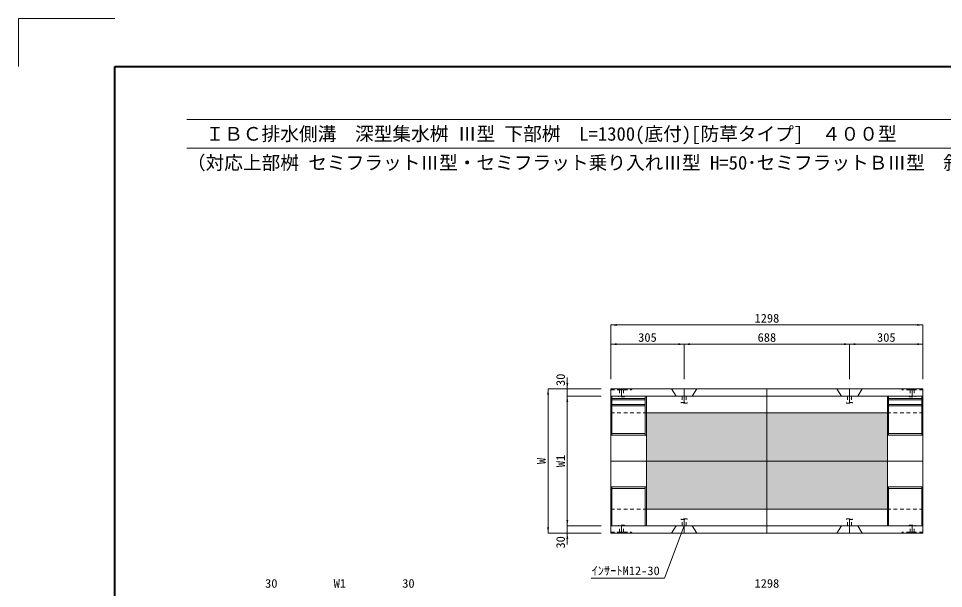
# Model space of a CAD drawing. Units: millimetres at full size, sheet at 1:20. Extents: x 64173 to 81200, y -133840 to -120349.
# Drawn here: x 72800 to 76647, y -123289 to -120917 of the extents above; entities that cross this region are included whole.
import ezdxf
from ezdxf.enums import TextEntityAlignment as Align

# ---------------------------------------------------------------- set-up
doc = ezdxf.new("R2010")
doc.units = ezdxf.units.MM
doc.header["$LTSCALE"] = 20
doc.linetypes.add('USER3', pattern=[1.35, 0.75, -0.6])
for name, color, linetype, lineweight in [('Defpoints_2', 8, 'Continuous', 0), ('インサート', 3, 'USER3', 9), ('図枠', 7, 'Continuous', 5), ('寸法線', 7, 'Continuous', 13), ('引出線', 4, 'Continuous', 13), ('補助線', 8, 'Continuous', 13), ('集水桝', 2, 'Continuous', 13)]:
    doc.layers.add(name, color=color, linetype=linetype, lineweight=lineweight)
doc.layers.add('ハッチング', color=8, linetype='Continuous')
doc.styles.add('ＭＳ ゴシック', font='')
doc.styles.add('ＭＳ 明朝', font='')
doc.styles.get('ＭＳ ゴシック').set_extended_font_data('MS Gothic')
doc.styles.get('ＭＳ 明朝').set_extended_font_data('MS Mincho')

# ---------------------------------------------------------------- blocks, each defined once
blk = doc.blocks.new('filled_arrow')
at = {"color": 0, "linetype": 'Continuous', "lineweight": -2}
blk.add_solid([(7.5, 1.25), (0, 0), (7.5, -1.25)], dxfattribs=at)

msp = doc.modelspace()

# ---------------------------------------------------------------- hatches: boundary and pattern name
at = {"layer": 'ハッチング'}
msp.add_hatch(color=256, dxfattribs=at).paths.add_polyline_path([(76412.21, -122958.18), (76413.21, -122558.18), (75411.21, -122558.18), (75412.21, -122958.18)])

# ---------------------------------------------------------------- linework, layer by layer
at = {"layer": 'Defpoints_2', "color": 7, "lineweight": 13}
for p, q in [((72800.5, -120916.92), (73200.5, -120916.92)), ((72800.5, -121116.92), (72800.5, -120916.92))]:
    msp.add_line(p, q, dxfattribs=at)
at = {"layer": 'インサート'}
for p, q in [((75295.71, -122491.38), (75295.71, -122488.38)), ((75295.71, -122488.38), (75320.71, -122488.38)), ((75320.71, -122491.38), (75295.71, -122491.38)), ((75299.71, -122461.38), (75299.71, -122488.38)), ((75299.71, -122461.38), (75316.71, -122461.38)), ((75316.71, -122461.38), (75316.71, -122488.38)), ((75320.71, -122488.38), (75320.71, -122491.38)), ((75559.71, -122488.18), (75559.71, -122515.18)), ((75559.71, -122488.18), (75576.71, -122488.18)), ((75576.71, -122488.18), (75576.71, -122515.18)), ((76247.71, -122488.18), (76247.71, -122515.18)), ((76264.71, -122488.18), (76247.71, -122488.18)), ((76264.71, -122488.18), (76264.71, -122515.18)), ((76528.71, -122488.38), (76503.71, -122488.38)), ((76503.71, -122488.38), (76503.71, -122491.38)), ((76503.71, -122491.38), (76528.71, -122491.38)), ((76507.71, -122461.38), (76507.71, -122488.38)), ((76524.71, -122461.38), (76507.71, -122461.38)), ((76524.71, -122461.38), (76524.71, -122488.38)), ((76528.71, -122491.38), (76528.71, -122488.38)), ((75555.71, -122518.18), (75555.71, -122515.18)), ((75555.71, -122515.18), (75580.71, -122515.18)), ((75580.71, -122518.18), (75555.71, -122518.18)), ((75580.71, -122515.18), (75580.71, -122518.18)), ((76268.71, -122515.18), (76243.71, -122515.18)), ((76243.71, -122515.18), (76243.71, -122518.18)), ((76243.71, -122518.18), (76268.71, -122518.18)), ((76268.71, -122518.18), (76268.71, -122515.18)), ((75295.71, -123024.98), (75295.71, -123027.98)), ((75320.71, -123024.98), (75295.71, -123024.98)), ((75295.71, -123027.98), (75320.71, -123027.98)), ((75299.71, -123054.98), (75299.71, -123027.98)), ((75316.71, -123054.98), (75316.71, -123027.98)), ((75320.71, -123027.98), (75320.71, -123024.98)), ((75555.71, -122998.18), (75555.71, -123001.18)), ((75580.71, -122998.18), (75555.71, -122998.18)), ((75555.71, -123001.18), (75580.71, -123001.18)), ((75559.71, -123028.18), (75559.71, -123001.18)), ((75559.71, -123028.18), (75576.71, -123028.18)), ((75576.71, -123028.18), (75576.71, -123001.18)), ((75580.71, -123001.18), (75580.71, -122998.18)), ((76243.71, -123001.18), (76243.71, -122998.18)), ((76243.71, -122998.18), (76268.71, -122998.18)), ((76268.71, -123001.18), (76243.71, -123001.18)), ((76247.71, -123028.18), (76247.71, -123001.18)), ((76264.71, -123028.18), (76247.71, -123028.18)), ((76264.71, -123028.18), (76264.71, -123001.18)), ((76268.71, -122998.18), (76268.71, -123001.18)), ((76503.71, -123027.98), (76503.71, -123024.98)), ((76503.71, -123024.98), (76528.71, -123024.98)), ((76528.71, -123027.98), (76503.71, -123027.98)), ((76507.71, -123054.98), (76507.71, -123027.98)), ((76524.71, -123054.98), (76524.71, -123027.98)), ((76528.71, -123024.98), (76528.71, -123027.98)), ((75299.71, -123054.98), (75316.71, -123054.98)), ((76524.71, -123054.98), (76507.71, -123054.98))]:
    msp.add_line(p, q, dxfattribs=at)
at = {"layer": '図枠', "lineweight": 40}
for p, q in [((73200.5, -126656.92), (73200.5, -121116.92)), ((73200.5, -121116.92), (81000.5, -121116.92))]:
    msp.add_line(p, q, dxfattribs=at)
at = {"layer": '図枠', "lineweight": 13}
for p, q in [((73500.5, -121336.92), (80700.5, -121336.92)), ((73500.5, -121456.92), (80700.5, -121456.92))]:
    msp.add_line(p, q, dxfattribs=at)
at = {"layer": '寸法線'}
for p, q in [((75263.21, -122192.1), (76561.21, -122192.1)), ((75263.21, -122418.18), (75263.21, -122192.1)), ((76561.21, -122418.18), (76561.21, -122192.1)), ((75263.21, -122272.1), (75568.21, -122272.1)), ((75263.21, -122418.18), (75263.21, -122272.1)), ((75568.21, -122418.18), (75568.21, -122272.1)), ((75568.21, -122272.1), (76256.21, -122272.1)), ((75568.21, -122418.18), (75568.21, -122272.1)), ((76256.21, -122418.18), (76256.21, -122272.1)), ((76256.21, -122272.1), (76561.21, -122272.1)), ((76256.21, -122418.18), (76256.21, -122272.1)), ((76561.21, -122418.18), (76561.21, -122272.1)), ((75082.41, -122536.18), (75082.41, -122410.18)), ((75002.41, -123058.18), (75002.41, -122458.18)), ((75223.21, -122458.18), (75002.41, -122458.18)), ((75223.21, -122458.18), (75082.41, -122458.18)), ((75082.41, -123028.18), (75082.41, -122488.18)), ((75223.21, -122488.18), (75082.41, -122488.18)), ((75223.21, -122488.18), (75082.41, -122488.18)), ((75082.41, -123106.18), (75082.41, -122980.18)), ((75223.21, -123028.18), (75082.41, -123028.18)), ((75223.21, -123028.18), (75082.41, -123028.18)), ((75223.21, -123058.18), (75002.41, -123058.18)), ((75223.21, -123058.18), (75082.41, -123058.18))]:
    msp.add_line(p, q, dxfattribs=at)
at = {"layer": '引出線'}
msp.add_lwpolyline([(75568.21, -123028.18), (75486.65, -123245.11), (75181.53, -123245.11)], dxfattribs=at)
at = {"layer": '補助線'}
for p, q in [((75308.21, -122461.38), (75308.21, -122491.38)), ((75568.21, -122488.18), (75568.21, -122458.18)), ((75568.21, -122488.18), (75568.21, -122518.18)), ((75912.21, -122458.18), (75912.21, -123058.18)), ((76256.21, -122488.18), (76256.21, -122458.18)), ((76256.21, -122488.18), (76256.21, -122518.18)), ((76516.21, -122461.38), (76516.21, -122491.38)), ((75263.21, -122758.18), (76561.21, -122758.18)), ((75308.21, -123054.98), (75308.21, -123024.98)), ((75568.21, -123028.18), (75568.21, -122998.18)), ((75568.21, -123028.18), (75568.21, -123058.18)), ((76256.21, -123028.18), (76256.21, -122998.18)), ((76256.21, -123028.18), (76256.21, -123058.18)), ((76516.21, -123054.98), (76516.21, -123024.98))]:
    msp.add_line(p, q, dxfattribs=at)
at = {"layer": '集水桝'}
for p, q in [((75263.21, -123058.18), (75263.21, -122458.18)), ((75263.21, -122458.18), (76561.21, -122458.18)), ((75263.21, -122488.18), (76561.21, -122488.18)), ((75411.21, -123028.18), (75411.21, -122488.18)), ((76413.21, -123028.18), (76413.21, -122488.18)), ((76561.21, -123058.18), (76561.21, -122458.18)), ((75267.71, -122643.18), (75406.71, -122643.18)), ((76417.71, -122643.18), (76556.71, -122643.18)), ((75267.71, -122873.18), (75406.71, -122873.18)), ((76417.71, -122873.18), (76556.71, -122873.18)), ((75263.21, -123028.18), (76561.21, -123028.18)), ((75263.21, -123058.18), (76561.21, -123058.18))]:
    msp.add_line(p, q, dxfattribs=at)
at = {"layer": '集水桝', "linetype": 'USER3', "lineweight": 9}
for p, q in [((75263.21, -122461.38), (75348.21, -122461.38)), ((75348.21, -122461.38), (75352.21, -122458.18)), ((76476.21, -122461.38), (76472.21, -122458.18)), ((76561.21, -122461.38), (76476.21, -122461.38)), ((75263.21, -122558.18), (75412.21, -122558.18)), ((76412.21, -122558.18), (76561.21, -122558.18)), ((75263.21, -122958.18), (75412.21, -122958.18)), ((76412.21, -122958.18), (76561.21, -122958.18)), ((75263.21, -123054.98), (75348.21, -123054.98)), ((75348.21, -123054.98), (75352.21, -123058.18)), ((76476.21, -123054.98), (76472.21, -123058.18)), ((76561.21, -123054.98), (76476.21, -123054.98))]:
    msp.add_line(p, q, dxfattribs=at)
at = {"layer": '集水桝', "lineweight": 5}
for p, q in [((75267.71, -122650.68), (75267.71, -122488.18)), ((75406.71, -122650.68), (75406.71, -122488.18)), ((76417.71, -122650.68), (76417.71, -122488.18)), ((76556.71, -122650.68), (76556.71, -122488.18)), ((75263.21, -122650.68), (75411.21, -122650.68)), ((76413.21, -122650.68), (76561.21, -122650.68)), ((75263.21, -122865.68), (75411.21, -122865.68)), ((75267.71, -123028.18), (75267.71, -122865.68)), ((75406.71, -123028.18), (75406.71, -122865.68)), ((76413.21, -122865.68), (76561.21, -122865.68)), ((76417.71, -123028.18), (76417.71, -122865.68)), ((76556.71, -123028.18), (76556.71, -122865.68))]:
    msp.add_line(p, q, dxfattribs=at)
at = {"layer": '集水桝', "lineweight": 15}
for p, q in [((75515.71, -122458.18), (75534.71, -122488.18)), ((75534.71, -122488.18), (75601.71, -122488.18)), ((75601.71, -122488.18), (75620.71, -122458.18)), ((76222.71, -122488.18), (76203.71, -122458.18)), ((76289.71, -122488.18), (76222.71, -122488.18)), ((76308.71, -122458.18), (76289.71, -122488.18)), ((75412.21, -122558.18), (76412.21, -122558.18)), ((75412.21, -122958.18), (76412.21, -122958.18)), ((75515.71, -123058.18), (75534.71, -123028.18)), ((75534.71, -123028.18), (75601.71, -123028.18)), ((75601.71, -123028.18), (75620.71, -123058.18)), ((76222.71, -123028.18), (76203.71, -123058.18)), ((76289.71, -123028.18), (76222.71, -123028.18)), ((76308.71, -123058.18), (76289.71, -123028.18))]:
    msp.add_line(p, q, dxfattribs=at)
at = {"layer": '集水桝', "color": 4, "lineweight": 9}
for p, q in [((75267.71, -122498.18), (75406.71, -122498.18)), ((75267.71, -122528.68), (75406.71, -122528.68)), ((76417.71, -122498.18), (76556.71, -122498.18)), ((76417.71, -122528.68), (76556.71, -122528.68))]:
    msp.add_line(p, q, dxfattribs=at)
at = {"layer": '集水桝', "color": 4, "lineweight": 5}
for p, q in [((75267.71, -122503.18), (75406.71, -122503.18)), ((75267.71, -122523.68), (75406.71, -122523.68)), ((76417.71, -122503.18), (76556.71, -122503.18)), ((76417.71, -122523.68), (76556.71, -122523.68))]:
    msp.add_line(p, q, dxfattribs=at)

# ---------------------------------------------------------------- block references
at = {"layer": '寸法線', "xscale": 3.2, "yscale": 3.2}
for p in [(75263.21, -122192.1), (75263.21, -122272.1), (75568.21, -122272.1), (76256.21, -122272.1)]:
    msp.add_blockref('filled_arrow', p, dxfattribs=at)
for p, rotation in [((76561.21, -122192.1), 180), ((75568.21, -122272.1), 180), ((76256.21, -122272.1), 180), ((76561.21, -122272.1), 180), ((75082.41, -122458.18), 90), ((75002.41, -122458.18), 270), ((75082.41, -122488.18), 270), ((75082.41, -122488.18), 270), ((75002.41, -123058.18), 90), ((75082.41, -123028.18), 90), ((75082.41, -123028.18), 90), ((75082.41, -123058.18), 270)]:
    msp.add_blockref('filled_arrow', p, dxfattribs=dict(at, rotation=rotation))
at = {"layer": '引出線', "xscale": 0.133, "yscale": 0.133, "rotation": 249.4}
msp.add_blockref('filled_arrow', (75568.21, -123028.18), dxfattribs=at)

# ---------------------------------------------------------------- texts
at = {"layer": '図枠', "style": 'ＭＳ ゴシック'}
for s, p in [('\u3000ＩＢＣ排水側溝\u3000深型集水桝 Ⅲ型 下部桝\u3000L=1300(底付)[防草タイプ]\u3000４００型', (73500.5, -121396.92)), ('（対応上部桝 セミフラットⅢ型・セミフラット乗り入れⅢ型 H=50･セミフラットＢⅢ型\u3000斜H=50･中央分離帯用Ｃ)', (73500.5, -121516.92))]:
    msp.add_text(s, height=56.96, dxfattribs=at).set_placement(p, align=Align.MIDDLE_LEFT)
at = {"layer": '寸法線', "style": 'ＭＳ 明朝', "width": 1.05}
for s, p in [('1298', (75912.21, -122164.1)), ('305', (75415.71, -122244.1)), ('688', (75912.21, -122244.1)), ('305', (76408.71, -122244.1)), ('30', (73851.72, -123267.45)), ('W1', (74136.72, -123267.45)), ('30', (74421.72, -123267.45)), ('1298', (75912.21, -123267.45))]:
    msp.add_text(s, height=36.03, dxfattribs=at).set_placement(p, align=Align.MIDDLE_CENTER)
for s, p in [('30', (75054.41, -122420.34)), ('W', (74974.41, -122758.18)), ('W1', (75054.41, -122758.18)), ('30', (75054.41, -123096.62))]:
    msp.add_text(s, height=36.03, rotation=90, dxfattribs=at).set_placement(p, align=Align.MIDDLE_CENTER)
at = {"layer": '引出線', "style": 'ＭＳ 明朝', "width": 1.05}
msp.add_text('ｲﾝｻｰﾄM12-30', height=36.03, dxfattribs=at).set_placement((75466.65, -123196.97), align=Align.TOP_RIGHT)

doc.saveas('drawing.dxf')
